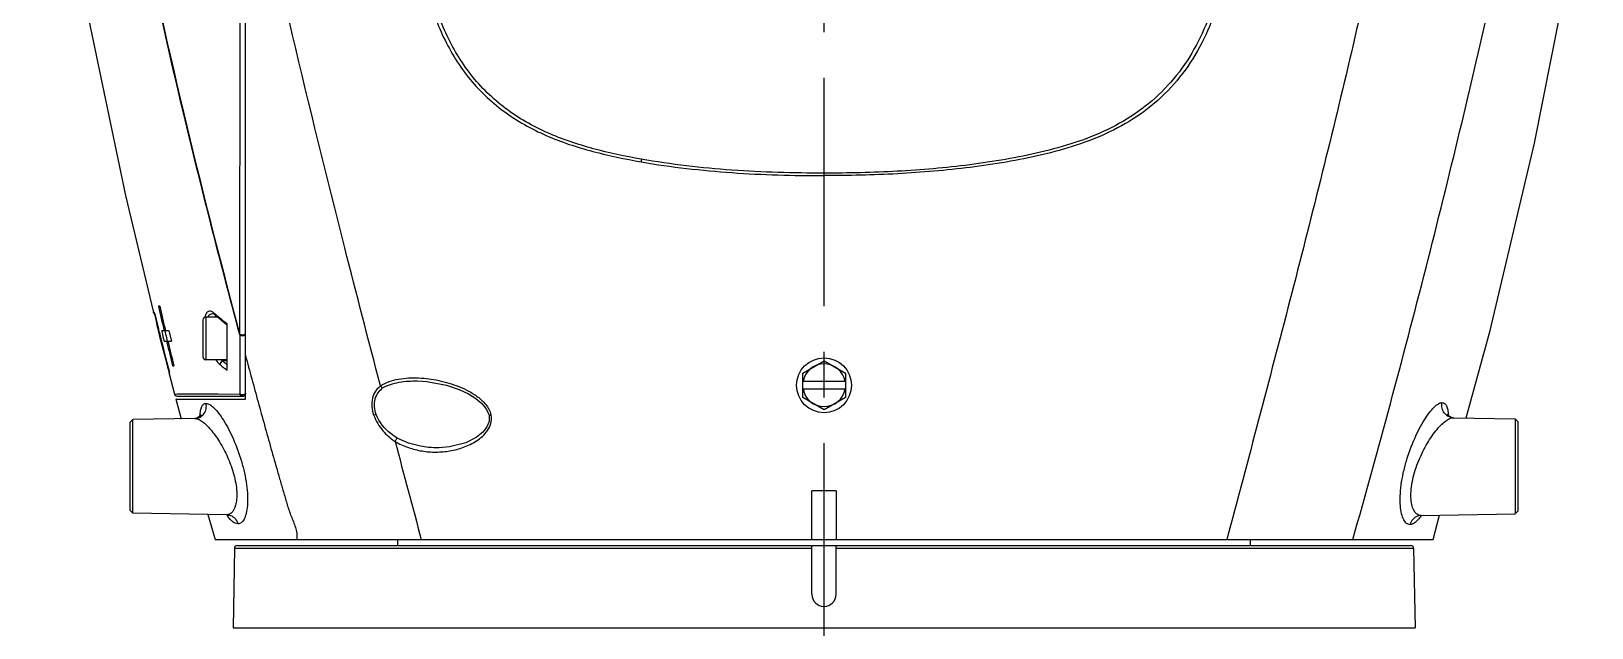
# Model space of a CAD drawing. Header units: millimetres. Extents: x 5828 to 6704, y 123 to 421.
# Drawn here: x 6357.75 to 6370.57, y 240.26 to 245.16 of the extents above; entities that cross this region are included whole.
import ezdxf

# ---------------------------------------------------------------- set-up
doc = ezdxf.new("R2010")
doc.units = ezdxf.units.MM
doc.linetypes.add('CENTER', pattern=[0.6, 0.375, -0.075, 0.075, -0.075])
doc.layers.add('中心线', color=7, linetype='Continuous')
doc.layers.add('外形图', color=7, linetype='Continuous')

msp = doc.modelspace()

# ---------------------------------------------------------------- linework, layer by layer
at = {"layer": '中心线', "linetype": 'CENTER', "ltscale": 5}
msp.add_line((6364.2624, 227.9015), (6364.2624, 284.2012), dxfattribs=at)
at = {"layer": '外形图', "color": 7, "linetype": 'Continuous'}
for p, q in [((6359.5124, 242.1371), (6359.5124, 254.4501)), ((6359.4666, 242.6722), (6359.4713, 247.0414)), ((6358.7573, 242.8495), (6358.7572, 242.8495)), ((6358.7572, 242.8495), (6358.7574, 242.8495)), ((6358.759, 242.8429), (6358.7573, 242.8495)), ((6358.7574, 242.8495), (6358.7575, 242.8495)), ((6358.7574, 242.8495), (6358.7575, 242.8495)), ((6358.7575, 242.8495), (6358.7592, 242.8429)), ((6358.762, 242.8515), (6358.7652, 242.8515)), ((6358.762, 242.8515), (6358.7636, 242.8443)), ((6358.7668, 242.845), (6358.7652, 242.8515)), ((6358.8081, 242.9025), (6358.7973, 242.9025)), ((6358.7973, 242.9025), (6358.7978, 242.9001)), ((6359.2844, 242.8121), (6359.1874, 242.8121)), ((6359.1874, 242.8121), (6359.1874, 242.4621)), ((6358.789, 242.7271), (6358.8105, 242.6415)), ((6358.7955, 242.727), (6358.7891, 242.7271)), ((6358.7988, 242.7131), (6358.7954, 242.713)), ((6358.8053, 242.6865), (6358.7988, 242.7131)), ((6358.8447, 242.7001), (6358.8238, 242.7001)), ((6358.8238, 242.7001), (6358.8255, 242.693)), ((6358.8554, 242.6999), (6358.8446, 242.7001)), ((6358.8501, 242.6996), (6358.857, 242.671)), ((6358.8845, 242.7001), (6358.8554, 242.7001)), ((6358.8844, 242.7001), (6358.9049, 242.6133)), ((6359.1624, 242.7871), (6359.1624, 242.4871)), ((6359.3377, 242.7685), (6359.3624, 242.7489)), ((6359.3624, 242.3758), (6359.3624, 242.7569)), ((6359.4655, 242.6676), (6359.4652, 242.1807)), ((6358.8102, 242.6415), (6358.8737, 242.3977)), ((6358.8446, 242.6133), (6358.8653, 242.6133)), ((6358.8759, 242.6135), (6358.8652, 242.6133)), ((6358.8653, 242.6133), (6358.8674, 242.6044)), ((6358.8759, 242.6133), (6358.905, 242.6133)), ((6358.8775, 242.6068), (6358.8759, 242.6133)), ((6358.914, 242.4109), (6358.9245, 242.4109)), ((6359.3624, 242.4621), (6359.1874, 242.4621)), ((6359.3624, 242.452), (6359.3257, 242.4508)), ((6364.0874, 242.3531), (6364.2624, 242.4541)), ((6364.2624, 242.4541), (6364.4374, 242.3531)), ((6358.8844, 242.3568), (6358.9303, 242.1804)), ((6358.8875, 242.3579), (6358.8849, 242.3579)), ((6360.9229, 242.2881), (6360.9241, 242.2881)), ((6364.0874, 242.151), (6364.0874, 242.3531)), ((6364.4374, 242.2821), (6364.0874, 242.2821)), ((6364.4374, 242.3531), (6364.4374, 242.151)), ((6358.9303, 242.1807), (6358.9532, 242.181)), ((6358.9303, 242.1807), (6358.9311, 242.1807)), ((6358.9532, 242.181), (6359.4653, 242.1807)), ((6358.9544, 242.1621), (6359.4874, 242.1621)), ((6364.0874, 242.2221), (6364.4374, 242.2221)), ((6358.9417, 242.1371), (6359.5124, 242.1371)), ((6358.9419, 242.1371), (6358.9853, 241.9779)), ((6364.2624, 242.05), (6364.0874, 242.151)), ((6364.4374, 242.151), (6364.2624, 242.05)), ((6358.5624, 241.9459), (6358.587, 241.9709)), ((6358.5624, 241.9459), (6358.5624, 241.2282)), ((6359.097, 241.9798), (6358.587, 241.9709)), ((6358.587, 241.2032), (6358.587, 241.9709)), ((6358.9851, 241.9787), (6358.977, 241.9777)), ((6359.097, 241.9798), (6359.0979, 241.9798)), ((6369.4294, 241.9859), (6369.4285, 241.9859)), ((6369.4294, 241.9859), (6369.9374, 241.977)), ((6369.9624, 241.9516), (6369.9374, 241.977)), ((6369.9374, 241.977), (6369.9374, 241.1971)), ((6369.9624, 241.2225), (6369.9624, 241.9516)), ((6361.1035, 241.7392), (6361.1035, 241.7392)), ((6364.3624, 241.3871), (6364.1624, 241.3871)), ((6364.1624, 240.9869), (6364.1624, 241.3871)), ((6364.3624, 241.3871), (6364.3624, 240.9869)), ((6358.5624, 241.2282), (6358.587, 241.2032)), ((6359.3584, 241.1898), (6358.587, 241.2032)), ((6359.2041, 241.1925), (6359.2627, 240.9866)), ((6369.1648, 241.1836), (6369.9374, 241.1971)), ((6369.2621, 240.9866), (6369.3166, 241.1863)), ((6369.9624, 241.2225), (6369.9374, 241.1971)), ((6359.2627, 240.9866), (6368.6038, 240.9866)), ((6359.4216, 240.9125), (6359.4102, 240.2616)), ((6364.1625, 240.9125), (6359.4216, 240.9125)), ((6359.4466, 240.9371), (6369.0783, 240.9371)), ((6360.7624, 240.9371), (6360.7624, 240.9866)), ((6364.1624, 240.5371), (6364.1624, 240.9371)), ((6364.3624, 240.5371), (6364.3624, 240.9371)), ((6369.1032, 240.9125), (6364.3624, 240.9125)), ((6367.7624, 240.9371), (6367.7624, 240.9866)), ((6368.6038, 240.9866), (6369.2623, 240.987)), ((6369.1032, 240.9125), (6369.1146, 240.2616)), ((6359.4102, 240.2616), (6369.1146, 240.2616))]:
    msp.add_line(p, q, dxfattribs=at)
for points in [[(6357.7533, 249.0108), (6357.8131, 248.1909), (6357.9898, 246.6554), (6358.2119, 245.3148), (6358.5264, 243.8106), (6358.7572, 242.8495)], [(6359.4685, 244.2718), (6359.4695, 245.072), (6359.4703, 245.8048), (6359.4713, 247.0414)], [(6369.5344, 241.9841), (6369.7305, 242.703), (6370.0944, 244.24), (6370.3692, 245.6225), (6370.5657, 246.8762)], [(6359.2417, 242.8413), (6359.2515, 242.8379), (6359.2643, 242.8289)], [(6359.2643, 242.8289), (6359.293, 242.8049), (6359.3377, 242.7685)], [(6360.9241, 242.2881), (6361.002, 242.2831), (6361.1616, 242.2528), (6361.2675, 242.2172), (6361.3442, 242.1811), (6361.4043, 242.1439), (6361.4528, 242.1035), (6361.4871, 242.0626), (6361.5076, 242.0218), (6361.512, 242.0059)], [(6358.9303, 242.1807), (6358.9338, 242.173), (6358.9428, 242.165), (6358.9544, 242.1621)], [(6358.9504, 242.181), (6359.1206, 242.1812), (6359.2848, 242.181)], [(6359.1478, 242.003), (6359.1496, 242.0095), (6359.1411, 241.9981), (6359.1143, 241.9825), (6359.0979, 241.9798)], [(6361.512, 242.0059), (6361.5137, 241.9961), (6361.5121, 241.9545), (6361.4951, 241.9112), (6361.4605, 241.8671), (6361.4052, 241.8232), (6361.3219, 241.7812), (6361.1885, 241.7462), (6361.1035, 241.7392)], [(6369.4285, 241.9859), (6369.4121, 241.9886), (6369.3855, 242.0041), (6369.3774, 242.0147)], [(6359.3583, 241.1898), (6359.3728, 241.1874), (6359.3753, 241.1868)]]:
    msp.add_lwpolyline(points, dxfattribs=at)
msp.add_circle((6364.2624, 242.2521), 0.225, dxfattribs=at)
for centre, radius, start, end in [((6397.4561, 252.1742), 39.7983, 193.55702, 193.75241), ((6405.668, 253.7764), 48.1156, 193.06433, 193.30899), ((6406.8939, 254.0366), 49.358, 193.03682, 193.27814), ((6359.1874, 242.7871), 0.025, 90, 180), ((6361.3889, 245.3606), 3.2992, 229.76515, 229.9969), ((6361.427, 245.406), 3.3585, 229.99778, 230.52535), ((6361.4921, 245.4852), 3.4609, 230.52646, 231.26975), ((6395.793, 251.8571), 38.1109, 193.88276, 194.43326), ((6397.2363, 252.1201), 39.5718, 193.79158, 194.28243), ((6361.5755, 245.5892), 3.5943, 231.26996, 231.99563), ((6358.0965, 243.0051), 1.41, 346.15079, 346.3419), ((6364.6315, 243.8951), 5.9543, 191.97056, 192.15281), ((6405.9048, 253.8327), 48.359, 193.42584, 193.66159), ((6407.2496, 254.1208), 49.7235, 193.38901, 193.62112), ((6359.1874, 242.4871), 0.025, 180, 270), ((6361.0344, 244.5709), 2.7593, 231.16277, 232.70484), ((6360.9961, 244.5216), 2.6605, 231.11097, 231.44522), ((6361.0439, 244.5817), 2.7373, 231.44465, 232.09911), ((6364.2624, 242.2521), 0.175, 9.87089, 170.12911), ((6359.4874, 242.1871), 0.025, 270, 0), ((6364.2624, 242.2521), 0.175, 189.87089, 350.12911), ((6361.982, 237.8526), 4.3875, 108.5493, 108.81507), ((6361.3653, 241.9742), 0.1666, 12.12569, 12.95477), ((6361.4089, 241.9811), 0.1224, 12.0908, 13.25641), ((6636.429, 314.8902), 285.2145, 194.850425, 195.0176), ((6359.6972, 241.4126), 0.4052, 213.55481, 214.94548), ((6359.673, 241.3958), 0.3757, 214.95916, 215.26908), ((6369.1638, 241.2409), 0.0573, 266.81956, 271.00001), ((6368.8155, 241.4148), 0.4189, 325.59013, 326.38457), ((6359.4466, 240.9121), 0.025, 90, 179), ((6369.0783, 240.9121), 0.025, 1, 90), ((6364.2624, 240.5371), 0.1, 180, 0)]:
    msp.add_arc(centre, radius, start, end, dxfattribs=at)
for points, knots in [([(6369.8626, 254.4363), (6369.863, 254.4358), (6369.8624, 254.4342), (6369.8627, 254.4319), (6369.8625, 254.427), (6369.8626, 254.4187), (6369.8626, 254.4059), (6369.8626, 254.3896), (6369.8625, 254.3696), (6369.8625, 254.346), (6369.8624, 254.3073), (6369.8623, 254.2502), (6369.862, 254.1713), (6369.8614, 254.0788), (6369.8605, 253.9729), (6369.8589, 253.854), (6369.8556, 253.6706), (6369.8487, 253.4121), (6369.836, 253.0694), (6369.8169, 252.6865), (6369.7904, 252.2688), (6369.7562, 251.8218), (6369.7133, 251.3518), (6369.6703, 250.9494), (6369.6327, 250.622), (6369.6036, 250.3749), (6369.5719, 250.1277), (6369.525, 249.7981), (6369.4632, 249.3856), (6369.3865, 248.8897), (6369.3046, 248.3933), (6369.2157, 247.897), (6369.1196, 247.4011), (6368.9844, 246.7398), (6368.8061, 245.9135), (6368.5795, 244.9235), (6368.3395, 243.9356), (6368.0883, 242.9504), (6367.8303, 241.968), (6367.6575, 241.3135), (6367.5696, 240.987)], [0, 0, 0, 0, 0.0001343, 0.0003007, 0.0005334, 0.0011979, 0.002128, 0.0033239, 0.0047848, 0.0065103, 0.0084986, 0.0132538, 0.0190274, 0.0257951, 0.0335384, 0.0422359, 0.0518595, 0.0737486, 0.0989208, 0.1270482, 0.1577706, 0.1906621, 0.2253163, 0.2612272, 0.2793744, 0.2975627, 0.3157696, 0.3339925, 0.370534, 0.4072084, 0.4439818, 0.4808263, 0.5177311, 0.5546966, 0.6287888, 0.7030266, 0.777329, 0.8516333, 0.9258773, 1, 1, 1, 1]), ([(6359.4655, 242.6676), (6359.3037, 243.2726), (6358.9164, 244.789), (6358.3946, 247.2285), (6358.1216, 249.0778), (6358.0245, 250.0014)], [0, 0, 0, 0, 0.2511553, 0.6275808, 1, 1, 1, 1]), ([(6359.4666, 242.6722), (6359.1446, 243.882), (6358.5575, 246.3059), (6358.1602, 248.7711), (6358.0294, 250.0047)], [0, 0, 0, 0, 0.5022926, 1, 1, 1, 1]), ([(6368.604, 240.987), (6368.7089, 241.3574), (6368.915, 242.0998), (6369.2072, 243.2188), (6369.4863, 244.3422), (6369.8363, 245.8446), (6370.2064, 247.728), (6370.4191, 249.2468), (6370.4991, 250.0047)], [0, 0, 0, 0, 0.1251901, 0.2505401, 0.3760668, 0.5016367, 0.7521739, 1, 1, 1, 1]), ([(6360.6206, 242.2475), (6360.5215, 242.625), (6360.1228, 244.1624), (6359.7541, 245.7081), (6359.5124, 246.8815)], [0, 0, 0, 0, 0.2457353, 1, 1, 1, 1]), ([(6360.87, 246.3348), (6360.8785, 246.1973), (6360.9045, 245.9229), (6360.982, 245.517), (6361.0932, 245.1904), (6361.2208, 244.9479), (6361.3761, 244.7249), (6361.6222, 244.4885), (6361.9779, 244.2904), (6362.3638, 244.1646), (6362.6288, 244.1097), (6362.7624, 244.0862)], [0, 0, 0, 0, 0.1265966, 0.2530333, 0.3790906, 0.4418822, 0.5043816, 0.6282409, 0.7515502, 0.8753246, 1, 1, 1, 1]), ([(6362.7624, 244.1082), (6362.63, 244.1316), (6362.3679, 244.187), (6361.987, 244.3131), (6361.6382, 244.5109), (6361.3497, 244.7922), (6361.1426, 245.1407), (6361.0128, 245.5266), (6360.9359, 245.9281), (6360.9099, 246.1999), (6360.9014, 246.3362)], [0, 0, 0, 0, 0.1252555, 0.249228, 0.3722242, 0.4954485, 0.6200061, 0.7460202, 0.8728429, 1, 1, 1, 1]), ([(6367.6235, 246.3361), (6367.611, 246.1374), (6367.5783, 245.8397), (6367.4875, 245.4526), (6367.3889, 245.1726), (6367.2505, 244.9119), (6367.0683, 244.6821), (6366.8469, 244.4921), (6366.5952, 244.3458), (6366.3236, 244.2393), (6366.0409, 244.1618), (6365.7517, 244.1039), (6365.3594, 244.0453), (6364.8623, 244.0027), (6364.4627, 243.9937), (6364.2624, 243.9937)], [0, 0, 0, 0, 0.1263173, 0.1892892, 0.25194, 0.3140913, 0.375686, 0.4368893, 0.4980407, 0.5594942, 0.6214144, 0.6837888, 0.7465504, 0.8729261, 1, 1, 1, 1]), ([(6367.6549, 246.3336), (6367.6425, 246.1336), (6367.6095, 245.8338), (6367.5181, 245.4436), (6367.4181, 245.1607), (6367.2773, 244.8967), (6367.0913, 244.6639), (6366.8654, 244.472), (6366.6095, 244.3249), (6366.3346, 244.2182), (6365.9535, 244.1149), (6365.4625, 244.0334), (6364.8649, 243.982), (6364.4635, 243.9732), (6364.2624, 243.9732)], [0, 0, 0, 0, 0.1260377, 0.188983, 0.2517649, 0.3142418, 0.3763205, 0.4380238, 0.4995309, 0.561103, 0.6229608, 0.7476515, 0.8735188, 1, 1, 1, 1]), ([(6364.2624, 243.9937), (6364.0104, 243.9937), (6363.5083, 244.0079), (6363.0085, 244.0647), (6362.7624, 244.1082)], [0, 0, 0, 0, 0.5021437, 1, 1, 1, 1]), ([(6362.7624, 244.1082), (6362.7625, 244.1069), (6362.7624, 244.0995), (6362.7624, 244.0922), (6362.7624, 244.0861)], [0, 0, 0, 0, 0.179968, 1, 1, 1, 1]), ([(6362.7624, 244.0862), (6362.8851, 244.0638), (6363.1331, 244.0303), (6363.5074, 243.995), (6363.8844, 243.9769), (6364.1363, 243.9735), (6364.2624, 243.9733)], [0, 0, 0, 0, 0.2483694, 0.4981026, 0.7488043, 1, 1, 1, 1]), ([(6358.7636, 242.8443), (6358.7666, 242.8312), (6358.7753, 242.7922), (6358.7837, 242.7531), (6358.789, 242.7271)], [0, 0, 0, 0, 0.3361754, 1, 1, 1, 1]), ([(6359.1863, 242.8336), (6359.1857, 242.8321), (6359.183, 242.8252), (6359.1812, 242.818), (6359.1801, 242.8124)], [0, 0, 0, 0, 0.2295954, 1, 1, 1, 1]), ([(6359.2266, 242.8594), (6359.2226, 242.8604), (6359.2144, 242.861), (6359.1976, 242.8546), (6359.1899, 242.8423), (6359.1863, 242.8336)], [0, 0, 0, 0, 0.2362104, 0.460855, 1, 1, 1, 1]), ([(6359.2064, 242.813), (6359.2074, 242.8156), (6359.2113, 242.8245), (6359.2176, 242.8326), (6359.2235, 242.8364)], [0, 0, 0, 0, 0.2873949, 1, 1, 1, 1]), ([(6359.2579, 242.842), (6359.2552, 242.844), (6359.2457, 242.8512), (6359.235, 242.8574), (6359.2266, 242.8594)], [0, 0, 0, 0, 0.2809342, 1, 1, 1, 1]), ([(6359.2643, 242.8289), (6359.2635, 242.8296), (6359.26, 242.8332), (6359.2582, 242.8382), (6359.2579, 242.842)], [0, 0, 0, 0, 0.2267921, 1, 1, 1, 1]), ([(6359.4655, 242.6676), (6359.4687, 242.6645), (6359.4785, 242.6607), (6359.4911, 242.6603), (6359.5013, 242.6626), (6359.5072, 242.6656), (6359.5122, 242.6698), (6359.5124, 242.6741), (6359.5124, 242.6763)], [0, 0, 0, 0, 0.2395641, 0.5302788, 0.6683612, 0.7881937, 0.8830832, 1, 1, 1, 1]), ([(6359.4666, 242.6722), (6359.4706, 242.6695), (6359.4803, 242.667), (6359.4942, 242.6672), (6359.5056, 242.6696), (6359.5125, 242.6753), (6359.5124, 242.6784)], [0, 0, 0, 0, 0.2875231, 0.5707936, 0.8169488, 1, 1, 1, 1]), ([(6359.2687, 242.4613), (6359.2715, 242.4573), (6359.282, 242.443), (6359.2943, 242.4301), (6359.3039, 242.4216)], [0, 0, 0, 0, 0.2768861, 1, 1, 1, 1]), ([(6359.3257, 242.4508), (6359.3194, 242.4495), (6359.3076, 242.4416), (6359.3033, 242.428), (6359.304, 242.4216)], [0, 0, 0, 0, 0.5023639, 1, 1, 1, 1]), ([(6359.5124, 242.4966), (6359.5296, 242.4329), (6359.564, 242.3057), (6359.616, 242.1151), (6359.6685, 241.9246), (6359.7216, 241.7343), (6359.7665, 241.5759), (6359.7982, 241.4651), (6359.8168, 241.4019), (6359.8311, 241.3546), (6359.845, 241.3071), (6359.8581, 241.2595), (6359.8735, 241.2125), (6359.8914, 241.1665), (6359.9112, 241.1213), (6359.9271, 241.075), (6359.9353, 241.0297), (6359.9347, 240.9996), (6359.9311, 240.9866)], [0, 0, 0, 0, 0.1258839, 0.2517388, 0.3775683, 0.5033804, 0.6291926, 0.6921098, 0.7235842, 0.7550663, 0.7865296, 0.8179756, 0.8494667, 0.8809222, 0.912246, 0.943767, 0.9742235, 1, 1, 1, 1]), ([(6360.6207, 242.2475), (6360.665, 242.2766), (6360.771, 242.3107), (6360.8791, 242.3153), (6360.9339, 242.3129)], [0, 0, 0, 0, 0.4913372, 1, 1, 1, 1]), ([(6360.6382, 242.2301), (6360.6792, 242.2546), (6360.7753, 242.2834), (6360.8731, 242.289), (6360.9229, 242.2881)], [0, 0, 0, 0, 0.4898719, 1, 1, 1, 1]), ([(6360.9339, 242.3129), (6360.9894, 242.3105), (6361.1017, 242.2956), (6361.2386, 242.2551), (6361.3444, 242.2067), (6361.4208, 242.1595), (6361.4893, 242.0981), (6361.5206, 242.042), (6361.5276, 242.0115)], [0, 0, 0, 0, 0.2379902, 0.48295, 0.608265, 0.7357899, 0.8662303, 1, 1, 1, 1]), ([(6359.4739, 242.1755), (6359.473, 242.1758), (6359.4699, 242.1771), (6359.4669, 242.179), (6359.4652, 242.1807)], [0, 0, 0, 0, 0.278066, 1, 1, 1, 1]), ([(6359.4874, 242.1621), (6359.4824, 242.1621), (6359.472, 242.1661), (6359.4663, 242.1756), (6359.4653, 242.1807)], [0, 0, 0, 0, 0.4868411, 1, 1, 1, 1]), ([(6359.5124, 242.1871), (6359.5124, 242.1845), (6359.5093, 242.1794), (6359.5019, 242.1755), (6359.49, 242.1726), (6359.48, 242.1734), (6359.4739, 242.1755)], [0, 0, 0, 0, 0.1764698, 0.3533283, 0.5639388, 1, 1, 1, 1]), ([(6360.567, 242.0056), (6360.5593, 242.0287), (6360.549, 242.0756), (6360.5539, 242.1449), (6360.5783, 242.2046), (6360.6058, 242.2352), (6360.6207, 242.2475)], [0, 0, 0, 0, 0.2780688, 0.5406593, 0.779624, 1, 1, 1, 1]), ([(6360.5863, 242.0121), (6360.5786, 242.0328), (6360.5683, 242.0753), (6360.573, 242.1385), (6360.5978, 242.1921), (6360.6241, 242.219), (6360.6382, 242.2301)], [0, 0, 0, 0, 0.2765853, 0.5378408, 0.7764639, 1, 1, 1, 1]), ([(6360.6207, 242.2475), (6360.6218, 242.2457), (6360.6264, 242.2388), (6360.6328, 242.233), (6360.6382, 242.2301)], [0, 0, 0, 0, 0.2587796, 1, 1, 1, 1]), ([(6359.0979, 241.9798), (6359.1121, 241.9802), (6359.141, 241.9879), (6359.1746, 242.0174), (6359.1927, 242.0588), (6359.1921, 242.0893), (6359.1887, 242.1037)], [0, 0, 0, 0, 0.2451751, 0.4934467, 0.7457713, 1, 1, 1, 1]), ([(6359.139, 242.0011), (6359.1397, 242.0159), (6359.1422, 242.0419), (6359.1512, 242.075), (6359.1663, 242.098), (6359.1818, 242.1036), (6359.1887, 242.1037)], [0, 0, 0, 0, 0.3585012, 0.6315164, 0.8318401, 1, 1, 1, 1]), ([(6359.1887, 242.1037), (6359.1992, 242.1038), (6359.224, 242.0941), (6359.2579, 242.0651), (6359.2954, 242.0211), (6359.3514, 241.9383), (6359.4179, 241.8079), (6359.4718, 241.6611), (6359.5048, 241.5337), (6359.522, 241.4389), (6359.5304, 241.3499), (6359.5299, 241.2711), (6359.5208, 241.2058), (6359.5046, 241.1567), (6359.4816, 241.1233), (6359.459, 241.1149), (6359.4492, 241.115)], [0, 0, 0, 0, 0.0279646, 0.0673619, 0.1190026, 0.1817551, 0.3339629, 0.5085778, 0.5981642, 0.6849953, 0.7655544, 0.8365206, 0.8952358, 0.9406916, 0.9738823, 1, 1, 1, 1]), ([(6369.074, 241.1089), (6369.0641, 241.1088), (6369.0412, 241.1173), (6369.0178, 241.1511), (6369.0013, 241.2007), (6368.9921, 241.2668), (6368.9916, 241.3467), (6369, 241.4368), (6369.0174, 241.5327), (6369.0508, 241.6616), (6369.1054, 241.8102), (6369.1728, 241.9423), (6369.2296, 242.0261), (6369.2676, 242.0707), (6369.302, 242.1001), (6369.3271, 242.1099), (6369.3377, 242.1097)], [0, 0, 0, 0, 0.0261375, 0.0593372, 0.1047642, 0.1634814, 0.2344847, 0.3150041, 0.4017882, 0.4913332, 0.665899, 0.8181611, 0.8809484, 0.9326377, 0.972065, 1, 1, 1, 1]), ([(6369.4285, 241.9859), (6369.4143, 241.9863), (6369.3854, 241.994), (6369.3518, 242.0235), (6369.3337, 242.0649), (6369.3343, 242.0954), (6369.3377, 242.1097)], [0, 0, 0, 0, 0.2451763, 0.4934509, 0.7457712, 1, 1, 1, 1]), ([(6369.3377, 242.1097), (6369.3447, 242.1096), (6369.3603, 242.104), (6369.3756, 242.0808), (6369.3847, 242.0474), (6369.3872, 242.0211), (6369.3879, 242.0062)], [0, 0, 0, 0, 0.1684026, 0.3687665, 0.6417571, 1, 1, 1, 1]), ([(6359.097, 241.9798), (6359.1064, 241.98), (6359.1278, 241.9742), (6359.1738, 241.9461), (6359.2344, 241.8838), (6359.3047, 241.7844), (6359.37, 241.6601), (6359.4199, 241.5227), (6359.4417, 241.4058), (6359.4416, 241.3206), (6359.4323, 241.2601), (6359.4144, 241.2188), (6359.3956, 241.2032)], [0, 0, 0, 0, 0.0310579, 0.0709209, 0.1775883, 0.3146056, 0.472757, 0.6396925, 0.7959941, 0.862902, 0.9193467, 1, 1, 1, 1]), ([(6360.567, 242.0056), (6360.5751, 241.9822), (6360.5955, 241.9375), (6360.6377, 241.8791), (6360.6865, 241.8297), (6360.723, 241.8032), (6360.7413, 241.7907)], [0, 0, 0, 0, 0.2637983, 0.5194259, 0.7643826, 1, 1, 1, 1]), ([(6360.759, 241.8181), (6360.741, 241.8289), (6360.6692, 241.8782), (6360.6094, 241.9498), (6360.5863, 242.0121)], [0, 0, 0, 0, 0.2397522, 1, 1, 1, 1]), ([(6360.7412, 241.7907), (6360.7755, 241.7705), (6360.8477, 241.7386), (6360.9612, 241.7097), (6361.0764, 241.701), (6361.1915, 241.711), (6361.3046, 241.7403), (6361.3945, 241.783), (6361.4593, 241.8318), (6361.502, 241.8788), (6361.531, 241.9385), (6361.5333, 241.9847), (6361.5286, 242.0067)], [0, 0, 0, 0, 0.1248167, 0.2461782, 0.3659627, 0.4858659, 0.6072525, 0.7314239, 0.7953058, 0.8609494, 0.9291323, 1, 1, 1, 1]), ([(6361.512, 242.0059), (6361.5122, 242.0056), (6361.5131, 242.0063), (6361.5143, 242.0062), (6361.5172, 242.007), (6361.5218, 242.0078), (6361.5258, 242.0087), (6361.5281, 242.0092)], [0, 0, 0, 0, 0.0578394, 0.1347146, 0.2459939, 0.5693731, 1, 1, 1, 1]), ([(6369.1606, 241.1837), (6369.1508, 241.1843), (6369.1296, 241.1917), (6369.1055, 241.2199), (6369.0888, 241.2621), (6369.08, 241.3175), (6369.0804, 241.3842), (6369.094, 241.4863), (6369.133, 241.6158), (6369.2006, 241.7572), (6369.2677, 241.8588), (6369.3231, 241.9224), (6369.3606, 241.9566), (6369.3951, 241.979), (6369.419, 241.9861), (6369.4294, 241.9859)], [0, 0, 0, 0, 0.0306479, 0.0665108, 0.1126294, 0.170955, 0.2410236, 0.3204249, 0.4925788, 0.6613085, 0.809301, 0.8717852, 0.9248068, 0.9674308, 1, 1, 1, 1]), ([(6360.7412, 241.7908), (6360.7436, 241.7988), (6360.7491, 241.8088), (6360.757, 241.8164), (6360.759, 241.8181)], [0, 0, 0, 0, 0.7609528, 1, 1, 1, 1]), ([(6361.1035, 241.7392), (6361.0741, 241.7387), (6360.9557, 241.7433), (6360.8376, 241.7763), (6360.759, 241.8181)], [0, 0, 0, 0, 0.2479126, 1, 1, 1, 1]), ([(6359.3956, 241.2032), (6359.3903, 241.1989), (6359.3785, 241.1918), (6359.3649, 241.1897), (6359.3584, 241.1898)], [0, 0, 0, 0, 0.5109143, 1, 1, 1, 1]), ([(6359.4492, 241.115), (6359.4347, 241.1152), (6359.4114, 241.1276), (6359.3861, 241.1525), (6359.3729, 241.1694), (6359.3662, 241.1788)], [0, 0, 0, 0, 0.405641, 0.6767874, 1, 1, 1, 1]), ([(6359.3885, 241.1841), (6359.4032, 241.1787), (6359.4304, 241.1599), (6359.4454, 241.1305), (6359.4492, 241.115)], [0, 0, 0, 0, 0.4946339, 1, 1, 1, 1]), ([(6369.1611, 241.1781), (6369.1541, 241.1678), (6369.1403, 241.1496), (6369.1139, 241.1227), (6369.0893, 241.1091), (6369.074, 241.1089)], [0, 0, 0, 0, 0.3255558, 0.597712, 1, 1, 1, 1]), ([(6369.1346, 241.178), (6369.12, 241.1726), (6369.0928, 241.1537), (6369.0778, 241.1244), (6369.074, 241.1089)], [0, 0, 0, 0, 0.4946313, 1, 1, 1, 1])]:
    msp.add_open_spline(points, degree=3, knots=knots, dxfattribs=at)
for points in [[(6359.2235, 242.8364), (6359.2287, 242.8398), (6359.2354, 242.8415), (6359.2417, 242.8413)], [(6358.8255, 242.693), (6358.8319, 242.6664), (6358.8382, 242.6399), (6358.8446, 242.6133)], [(6358.857, 242.671), (6358.8616, 242.652), (6358.8661, 242.6329), (6358.8707, 242.6138)], [(6359.3257, 242.4508), (6359.3218, 242.4536), (6359.318, 242.4567), (6359.3144, 242.46)], [(6359.3584, 241.1898), (6359.3686, 241.1896), (6359.3789, 241.1876), (6359.3885, 241.1841)], [(6369.1648, 241.1836), (6369.1545, 241.1834), (6369.1442, 241.1815), (6369.1346, 241.178)]]:
    msp.add_open_spline(points, degree=3, dxfattribs=at)

doc.saveas('drawing.dxf')
